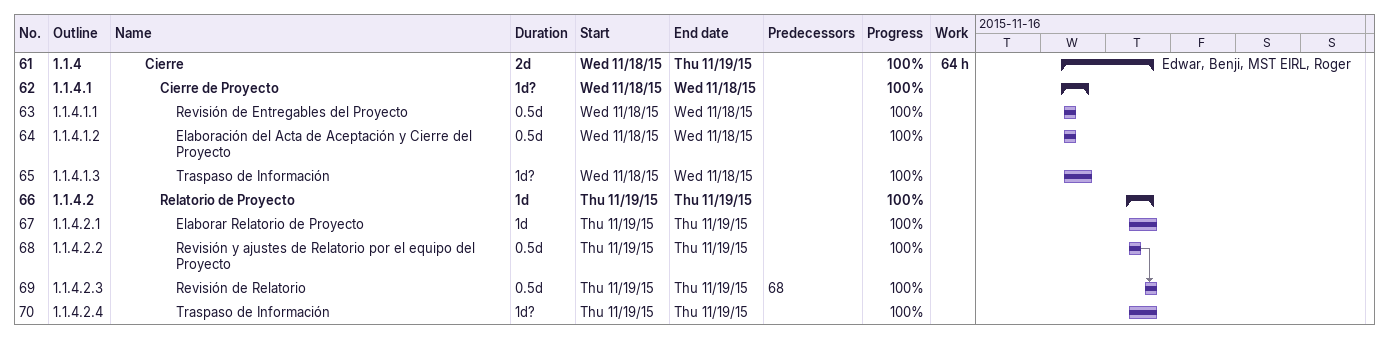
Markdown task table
| ID | WBS | Task | Duration | Start | Finish | Predecessors | Resources | % complete | Work (h) |
|---|---|---|---|---|---|---|---|---|---|
| 61 | 1.1.4 | **Cierre** | 2d | 2015-11-18 | 2015-11-19 |  | Edwar, Benji, MST EIRL, Roger | 100 | 64 |
| 62 | 1.1.4.1 | **Cierre de Proyecto** | 1d? | 2015-11-18 | 2015-11-18 |  |  | 100 |  |
| 63 | 1.1.4.1.1 | Revisión de Entregables del Proyecto | 0.5d | 2015-11-18 | 2015-11-18 |  |  | 100 |  |
| 64 | 1.1.4.1.2 | Elaboración del Acta de Aceptación y Cierre del Proyecto | 0.5d | 2015-11-18 | 2015-11-18 |  |  | 100 |  |
| 65 | 1.1.4.1.3 | Traspaso de Información | 1d? | 2015-11-18 | 2015-11-18 |  |  | 100 |  |
| 66 | 1.1.4.2 | **Relatorio de Proyecto** | 1d | 2015-11-19 | 2015-11-19 |  |  | 100 |  |
| 67 | 1.1.4.2.1 | Elaborar Relatorio de Proyecto | 1d | 2015-11-19 | 2015-11-19 |  |  | 100 |  |
| 68 | 1.1.4.2.2 | Revisión y ajustes de Relatorio por el equipo del Proyecto | 0.5d | 2015-11-19 | 2015-11-19 |  |  | 100 |  |
| 69 | 1.1.4.2.3 | Revisión de Relatorio | 0.5d | 2015-11-19 | 2015-11-19 | 68 |  | 100 |  |
| 70 | 1.1.4.2.4 | Traspaso de Información | 1d? | 2015-11-19 | 2015-11-19 |  |  | 100 |  |
